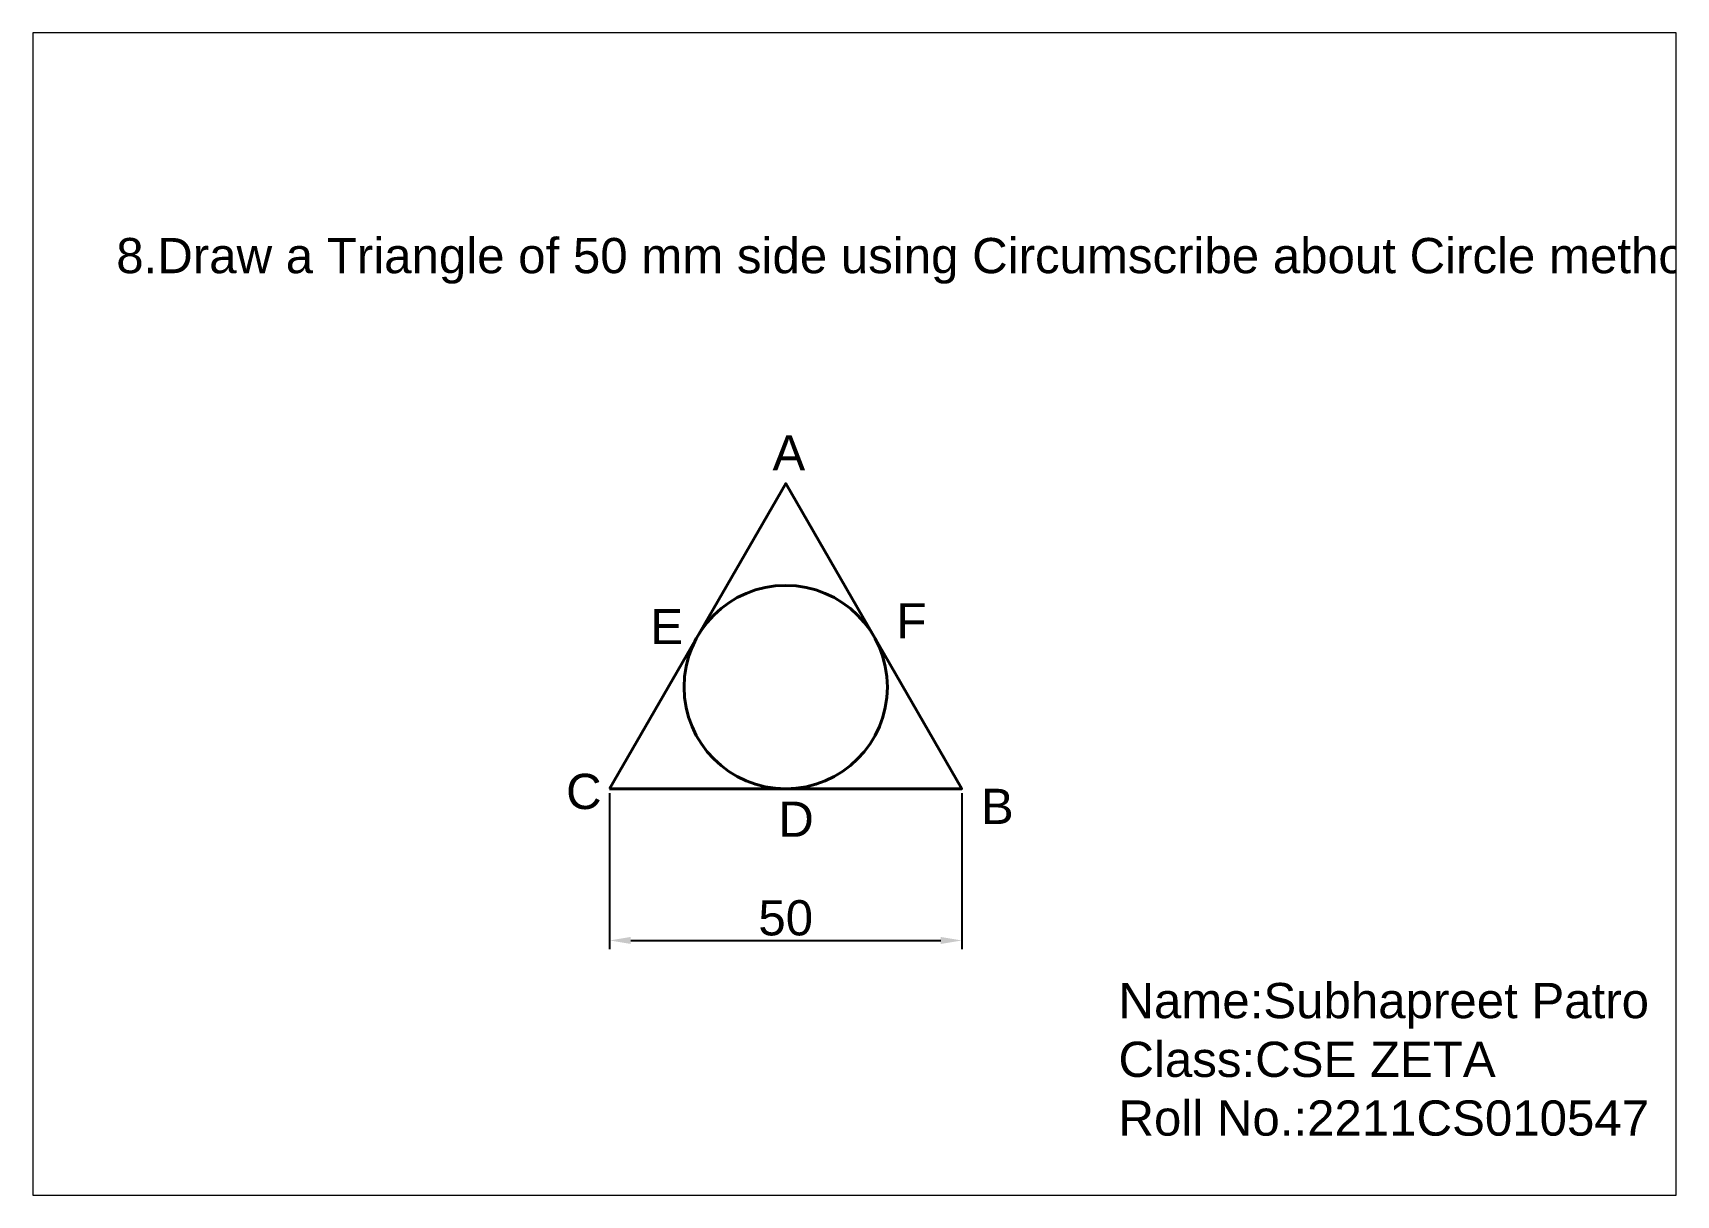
# Paper-space layout 'Layout8' of a CAD drawing. Header units: millimetres. Extents: x 30 to 267, y 21 to 189.
# The model-space entities are those that its viewports show. They can reach past a viewport. Long polylines and large blocks are cut down to what shows.
import ezdxf

# ---------------------------------------------------------------- set-up
doc = ezdxf.new("R2010")
doc.units = ezdxf.units.MM
doc.header["$PDMODE"] = 35
doc.header["$PDSIZE"] = 5
doc.styles.get("Standard").update_dxf_attribs({"font": 'arial.ttf'})
doc.dimstyles.new('ISO-25', dxfattribs={"dimtxt": 5, "dimasz": 3, "dimexe": 1.25, "dimexo": 0.625, "dimtad": 1, "dimtih": 1, "dimtoh": 1, "dimtxsty": 'Standard', "dimcen": 2.5, "dimadec": 0, "dimazin": 0, "dimtfac": 1, "dimtmove": 0, "dimatfit": 3, "dimfxl": 1, "dimarcsym": 0})

# ---------------------------------------------------------------- blocks, each defined once
blk = doc.blocks.new('*D16')
at = {"color": 0, "lineweight": -2, "transparency": 16777216}
for p, q in [((3666.72, 1784.85), (3666.72, 1762.7)), ((3716.72, 1784.85), (3716.72, 1762.7)), ((3669.72, 1763.95), (3713.72, 1763.95))]:
    blk.add_line(p, q, dxfattribs=at)
at = {"color": 0, "transparency": 16777216}
for points in [[(3669.72, 1764.45), (3669.72, 1763.45), (3666.72, 1763.95)], [(3713.72, 1764.45), (3713.72, 1763.45), (3716.72, 1763.95)]]:
    blk.add_solid(points, dxfattribs=at)
at = {"layer": 'Defpoints', "color": 0, "transparency": 16777216}
for p in [(3666.72, 1785.48), (3716.72, 1785.48), (3716.72, 1763.95)]:
    blk.add_point(p, dxfattribs=at)
at = {"color": 0, "lineweight": 40, "transparency": 16777216, "insert": (3691.72, 1767.13), "char_height": 5, "attachment_point": 5}
blk.add_mtext('50', dxfattribs=at)

msp = doc.modelspace()

# ---------------------------------------------------------------- linework, layer by layer
at = {"lineweight": 40}
msp.add_lwpolyline([(3666.72, 1785.477), (3716.72, 1785.477), (3691.72, 1828.779)], close=True, dxfattribs=at)
msp.add_circle((3691.72, 1799.911), 14.434, dxfattribs=at)

# ---------------------------------------------------------------- texts
at = {"lineweight": 40, "char_height": 5, "attachment_point": 1}
for s, width, insert in [('8.Draw a Triangle of 50 mm side using Circumscribe about Circle method.', 219.7994, (3596.685, 1863.645)), ('E', 6.70417, (3672.515, 1810.999)), ('F', 8.10308, (3707.438, 1811.806)), ('C', 9.85741, (3660.538, 1787.6)), ('B', 6.09615, (3719.427, 1785.477)), ('Name:Subhapreet Patro\\PClass:CSE ZETA\\PRoll No.:2211CS010547', 75.23207, (3738.955, 1757.918))]:
    msp.add_mtext_dynamic_manual_height_columns(s, width=width, gutter_width=25, heights=[0], dxfattribs=dict(at, insert=insert))
for s, insert in [('A', (3689.839, 1835.647)), ('D', (3690.67, 1783.659))]:
    msp.add_mtext(s, dxfattribs=dict(at, insert=insert))

# ---------------------------------------------------------------- dimensions: what is measured, and where the dimension line sits
at = {"lineweight": 40}
dim = msp.add_linear_dim(base=(3716.72, 1763.954), p1=(3666.72, 1785.477), p2=(3716.72, 1785.477), dimstyle='ISO-25', dxfattribs=at)
dim.commit()
dim.dimension.update_dxf_attribs({"geometry": '*D16', "text_midpoint": (3691.72, 1767.132)})

psp = doc.layouts.new('Layout8')

# ---------------------------------------------------------------- viewports
at = {"layer": '0'}
psp.add_viewport(center=(148.5, 105), size=(237.6, 168), view_center_point=(3701.484, 1810.28), view_height=164.94364, dxfattribs=at)

doc.saveas('drawing.dxf')
